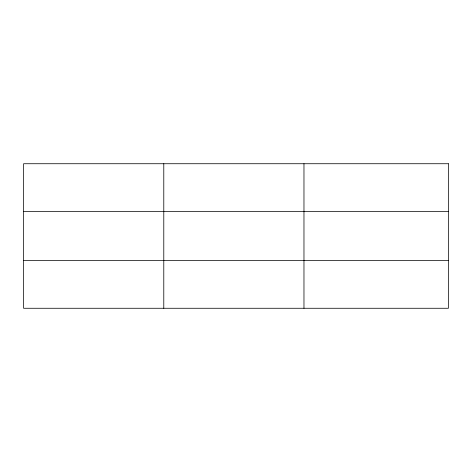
<?xml version="1.0" encoding="UTF-8"?>
<svg xmlns="http://www.w3.org/2000/svg" width="472" height="472" viewBox="0 0 472 472"><rect width="100%" height="100%" fill="white"/><g stroke="black" fill="none" stroke-linecap="round" stroke-linejoin="round"><path stroke-width="0.71" d="M163.784 308.269L163.784 163.731M303.968 308.269L303.968 163.731M23.6 211.427L448.4 211.427M23.6 260.573L448.4 260.573M448.4 163.731L448.4 308.269L23.6 308.269L23.6 163.731L448.4 163.731"/></g></svg>
